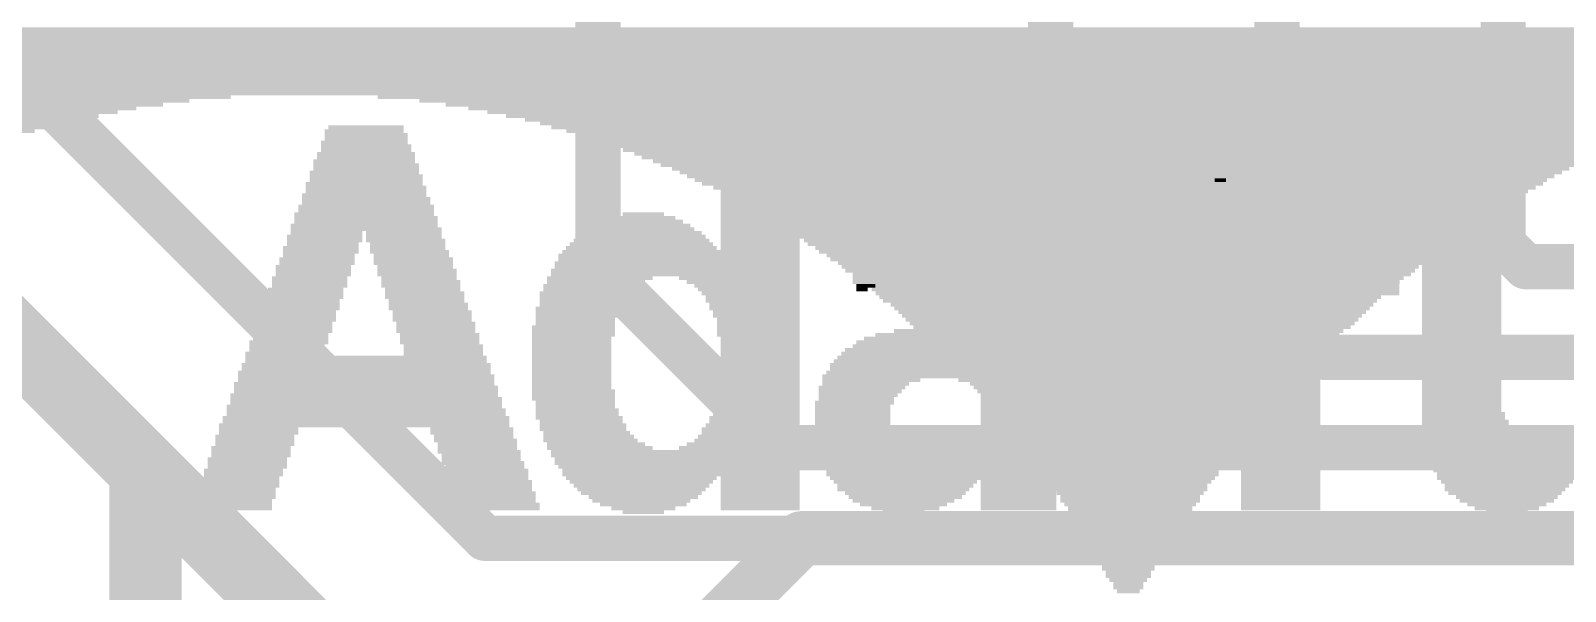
# Model space of a CAD drawing. Extents: x -28.6 to 28.6, y -39.6 to 14.1.
# Drawn here: x -24.14 to -15.53, y -10.71 to -7.57 of the extents above; entities that cross this region are included whole.
import ezdxf

# ---------------------------------------------------------------- set-up
doc = ezdxf.new("R2010")
doc.units = 0
for name, color, linetype in [('1', 12, 'CONTINUOUS'), ('16', 132, 'CONTINUOUS'), ('200', 40, 'CONTINUOUS'), ('201', 6, 'CONTINUOUS')]:
    doc.layers.add(name, color=color, linetype=linetype)

# ---------------------------------------------------------------- blocks, each defined once
blk = doc.blocks.new('RECT')
blk.add_solid([(-0.5, -0.5), (0.5, -0.5), (-0.5, 0.5), (0.5, 0.5)])

msp = doc.modelspace()

# ---------------------------------------------------------------- linework, layer by layer
at = {"layer": '1'}
for points, const_width in [([(-20.955, -6.59), (-20.955, -8.89)], 0.254), ([(-23.495, -10.033), (-26.416, -7.112)], 0.4064), ([(-20.955, -8.89), (-19.939, -9.906)], 0.254), ([(-19.939, -9.906), (-4.445, -9.906)], 0.254), ([(-23.495, -13.97), (-23.495, -10.033)], 0.4064), ([(-19.812, -10.414), (-20.955, -11.557)], 0.3048), ([(-4.953, -10.414), (-19.812, -10.414)], 0.3048)]:
    msp.add_lwpolyline(points, dxfattribs=dict(at, const_width=const_width))
for points, const_width in [([(-20.9101, -8.8451, 1), (-20.9999, -8.9349)], 0.127), ([(-21.0185, -8.89, 1), (-20.8915, -8.89)], 0.127), ([(-19.939, -9.8425, 1), (-19.939, -9.9695)], 0.127), ([(-19.9839, -9.9509, 1), (-19.8941, -9.8611)], 0.127), ([(-23.3934, -10.033, 1), (-23.5966, -10.033)], 0.2032), ([(-23.5668, -10.1048, 1), (-23.4232, -9.9612)], 0.2032), ([(-19.812, -10.3378, 1), (-19.812, -10.4902)], 0.1524), ([(-19.7581, -10.4679, 1), (-19.8659, -10.3601)], 0.1524)]:
    msp.add_lwpolyline(points, format="xyb", dxfattribs=dict(at, const_width=const_width))
at = {"layer": '16'}
for points, const_width in [([(-17.145, -4.68), (-17.145, -9.144)], 0.254), ([(-18.415, -6.59), (-18.415, -9.652)], 0.254), ([(-15.875, -6.59), (-15.875, -8.763)], 0.254), ([(-26.416, -7.112), (-20.955, -12.573)], 0.4064), ([(-24.765, -7.239), (-21.59, -10.414)], 0.254), ([(-15.875, -8.763), (-15.748, -8.89)], 0.254), ([(-15.748, -8.89), (-3.175, -8.89)], 0.254), ([(-17.145, -9.144), (-16.891, -9.398)], 0.254), ([(-16.891, -9.398), (-3.429, -9.398)], 0.254), ([(-18.415, -9.652), (-18.161, -9.906)], 0.254), ([(-18.161, -9.906), (-3.683, -9.906)], 0.254), ([(-21.59, -10.414), (-3.937, -10.414)], 0.254)]:
    msp.add_lwpolyline(points, dxfattribs=dict(at, const_width=const_width))
at = {"layer": '16', "const_width": 0.127}
for points in [[(-15.8301, -8.7181, 1), (-15.9199, -8.8079)], [(-15.9385, -8.763, 1), (-15.8115, -8.763)], [(-15.748, -8.8265, 1), (-15.748, -8.9535)], [(-15.7929, -8.9349, 1), (-15.7031, -8.8451)], [(-17.1001, -9.0991, 1), (-17.1899, -9.1889)], [(-17.2085, -9.144, 1), (-17.0815, -9.144)], [(-16.891, -9.3345, 1), (-16.891, -9.4615)], [(-16.9359, -9.4429, 1), (-16.8461, -9.3531)], [(-18.3701, -9.6071, 1), (-18.4599, -9.6969)], [(-18.4785, -9.652, 1), (-18.3515, -9.652)], [(-18.161, -9.8425, 1), (-18.161, -9.9695)], [(-18.2059, -9.9509, 1), (-18.1161, -9.8611)], [(-21.59, -10.3505, 1), (-21.59, -10.4775)], [(-21.6349, -10.4589, 1), (-21.5451, -10.3691)]]:
    msp.add_lwpolyline(points, format="xyb", dxfattribs=at)

# ---------------------------------------------------------------- block references
at = {"layer": '200', "yscale": 0.0212}
for p, xscale in [((-20.0452, -8.0446), 0.4445), ((-20.0452, -8.0658), 0.4445), ((-20.0452, -8.0869), 0.4445), ((-17.6958, -8.0869), 0.5291), ((-17.6852, -8.0658), 0.4656), ((-17.6852, -8.0446), 0.2963), ((-22.2676, -8.1928), 0.4868), ((-22.2676, -8.1293), 0.4445), ((-22.257, -8.1504), 0.4657), ((-22.257, -8.1716), 0.4657), ((-22.257, -8.1081), 0.4233), ((-20.0452, -8.1081), 0.4445), ((-20.0452, -8.1293), 0.4445), ((-20.0452, -8.1504), 0.4445), ((-20.0452, -8.1716), 0.4445), ((-20.0452, -8.1928), 0.4445), ((-17.7698, -8.1928), 0.6773), ((-17.7593, -8.1716), 0.6561), ((-17.7487, -8.1504), 0.635), ((-17.7381, -8.1293), 0.6138), ((-17.7169, -8.1081), 0.5715), ((-22.257, -8.2563), 0.5503), ((-22.257, -8.2774), 0.5503), ((-22.257, -8.2139), 0.508), ((-22.257, -8.2351), 0.508), ((-20.0452, -8.2139), 0.4445), ((-20.0452, -8.2351), 0.4445), ((-20.0452, -8.2563), 0.4445), ((-20.0452, -8.2774), 0.4445), ((-17.791, -8.2563), 0.7196), ((-17.791, -8.2774), 0.7196), ((-17.7804, -8.2351), 0.6985), ((-17.7698, -8.2139), 0.6773), ((-22.2676, -8.3621), 0.6138), ((-22.2676, -8.2986), 0.5715), ((-22.257, -8.3198), 0.5926), ((-22.257, -8.3409), 0.5926), ((-20.0452, -8.2986), 0.4445), ((-20.0452, -8.3198), 0.4445), ((-20.0452, -8.3409), 0.4445), ((-20.0452, -8.3621), 0.4445), ((-17.8016, -8.3198), 0.7408), ((-17.8016, -8.3409), 0.7408), ((-17.8016, -8.3621), 0.7408), ((-17.791, -8.2986), 0.7196), ((-22.2676, -8.4256), 0.6561), ((-22.257, -8.4467), 0.6773), ((-22.257, -8.3832), 0.635), ((-22.257, -8.4044), 0.635), ((-20.0452, -8.3832), 0.4445), ((-20.0452, -8.4044), 0.4445), ((-20.0452, -8.4256), 0.4445), ((-20.0452, -8.4467), 0.4445), ((-17.9498, -8.4256), 0.4868), ((-17.9286, -8.4044), 0.5291), ((-17.9603, -8.4467), 0.4657), ((-17.8016, -8.3832), 0.7408), ((-17.4629, -8.4044), 0.0635), ((-22.2676, -8.4891), 0.6985), ((-22.257, -8.5102), 0.7196), ((-22.257, -8.5314), 0.7196), ((-22.257, -8.4679), 0.6773), ((-20.0452, -8.4679), 0.4445), ((-20.0452, -8.4891), 0.4445), ((-20.0452, -8.5102), 0.4445), ((-20.0452, -8.5314), 0.4445), ((-17.9603, -8.4679), 0.4657), ((-17.9709, -8.4891), 0.4445), ((-17.9709, -8.5102), 0.4445), ((-17.9709, -8.5314), 0.4445), ((-22.2676, -8.5949), 0.7831), ((-22.257, -8.6161), 0.8043), ((-22.257, -8.5526), 0.762), ((-22.257, -8.5737), 0.762), ((-20.7119, -8.6161), 0.381), ((-20.7013, -8.5949), 0.2328), ((-20.0452, -8.5526), 0.4445), ((-20.0452, -8.5737), 0.4445), ((-20.0452, -8.5949), 0.4445), ((-20.0452, -8.6161), 0.4445), ((-19.0821, -8.6161), 0.5503), ((-19.061, -8.5949), 0.3387), ((-17.9709, -8.5526), 0.4445), ((-17.9709, -8.5737), 0.4445), ((-17.9709, -8.5949), 0.4445), ((-17.9709, -8.6161), 0.4445), ((-17.1243, -8.6161), 0.4445), ((-16.5634, -8.6161), 0.2117), ((-16.5316, -8.5949), 0.1482), ((-16.1083, -8.6161), 0.4445), ((-22.2676, -8.6584), 0.8255), ((-22.257, -8.6796), 0.8466), ((-22.4792, -8.7007), 0.4022), ((-22.257, -8.6372), 0.8043), ((-22.0453, -8.7007), 0.4233), ((-20.7119, -8.7007), 0.6773), ((-20.7225, -8.6796), 0.6138), ((-20.7119, -8.6584), 0.5503), ((-20.7119, -8.6372), 0.4656), ((-20.0452, -8.6372), 0.4445), ((-20.0452, -8.6584), 0.4445), ((-20.0452, -8.6796), 0.4445), ((-20.0452, -8.7007), 0.4445), ((-19.1033, -8.7007), 0.9736), ((-19.1033, -8.6796), 0.889), ((-19.0821, -8.6584), 0.8043), ((-19.0927, -8.6372), 0.6985), ((-17.8968, -8.6372), 0.9313), ((-17.8968, -8.6584), 0.9313), ((-17.8968, -8.6796), 0.9313), ((-17.8968, -8.7007), 0.9313), ((-17.1243, -8.6372), 0.4445), ((-17.1243, -8.6584), 0.4445), ((-17.1243, -8.6796), 0.4445), ((-17.1243, -8.7007), 0.4445), ((-16.6163, -8.7007), 0.3175), ((-16.6057, -8.6796), 0.2963), ((-16.5951, -8.6584), 0.2752), ((-16.574, -8.6372), 0.2328), ((-16.1083, -8.6372), 0.4445), ((-16.1083, -8.6584), 0.4445), ((-16.1083, -8.6796), 0.4445), ((-16.1083, -8.7007), 0.4445), ((-22.511, -8.7854), 0.4233), ((-22.5004, -8.7642), 0.4022), ((-22.4898, -8.7219), 0.4233), ((-22.4898, -8.7431), 0.4233), ((-22.0348, -8.7431), 0.4445), ((-22.0453, -8.7219), 0.4233), ((-22.0242, -8.7642), 0.4233), ((-22.0242, -8.7854), 0.4233), ((-20.7119, -8.7854), 0.8466), ((-20.7119, -8.7642), 0.8043), ((-20.7119, -8.7431), 0.762), ((-20.7119, -8.7219), 0.7196), ((-20.0452, -8.7219), 0.4445), ((-20.0452, -8.7431), 0.4445), ((-20.0452, -8.7642), 0.4445), ((-20.0452, -8.7854), 0.4445), ((-19.1033, -8.7219), 1.016), ((-19.0927, -8.7431), 1.0371), ((-19.061, -8.7642), 1.0583), ((-19.061, -8.7854), 1.0583), ((-17.8968, -8.7219), 0.9313), ((-17.8968, -8.7431), 0.9313), ((-17.8968, -8.7642), 0.9313), ((-17.8968, -8.7854), 0.9313), ((-17.1243, -8.7219), 0.4445), ((-17.1243, -8.7431), 0.4445), ((-17.1243, -8.7642), 0.4445), ((-17.1243, -8.7854), 0.4445), ((-16.6481, -8.7642), 0.381), ((-16.6481, -8.7854), 0.381), ((-16.6375, -8.7431), 0.3598), ((-16.6269, -8.7219), 0.3387), ((-16.1083, -8.7219), 0.4445), ((-16.1083, -8.7431), 0.4445), ((-16.1083, -8.7642), 0.4445), ((-16.1083, -8.7854), 0.4445), ((-22.5322, -8.8489), 0.4233), ((-22.5322, -8.8701), 0.4233), ((-22.5216, -8.8277), 0.4022), ((-22.511, -8.8066), 0.4233), ((-22.0136, -8.8066), 0.4445), ((-22.003, -8.8277), 0.4233), ((-21.9924, -8.8489), 0.4445), ((-21.9924, -8.8701), 0.4445), ((-20.5108, -8.8701), 1.3758), ((-20.5002, -8.8277), 1.3546), ((-20.5002, -8.8489), 1.3546), ((-20.4897, -8.8066), 1.3334), ((-19.0398, -8.8066), 1.0583), ((-19.0292, -8.8277), 1.0795), ((-19.0186, -8.8489), 1.1006), ((-19.008, -8.8701), 1.0795), ((-17.8968, -8.8066), 0.9313), ((-17.8968, -8.8277), 0.9313), ((-17.8968, -8.8489), 0.9313), ((-17.8968, -8.8701), 0.9313), ((-17.1243, -8.8066), 0.4445), ((-17.1243, -8.8277), 0.4445), ((-17.1243, -8.8489), 0.4445), ((-17.1243, -8.8701), 0.4445), ((-16.6692, -8.8489), 0.4233), ((-16.6692, -8.8701), 0.4233), ((-16.6586, -8.8066), 0.4022), ((-16.6586, -8.8277), 0.4022), ((-16.1083, -8.8066), 0.4445), ((-16.1083, -8.8277), 0.4445), ((-16.1083, -8.8489), 0.4445), ((-16.1083, -8.8701), 0.4445), ((-22.5745, -8.9547), 0.4233), ((-22.5533, -8.8912), 0.4233), ((-22.5533, -8.9124), 0.4233), ((-22.5533, -8.9336), 0.4233), ((-21.9713, -8.9124), 0.4445), ((-21.9713, -8.9336), 0.4445), ((-21.9818, -8.8912), 0.4233), ((-21.9607, -8.9547), 0.4233), ((-20.9447, -8.9547), 0.5926), ((-20.5214, -8.9124), 1.3969), ((-20.5214, -8.9336), 1.3969), ((-20.5108, -8.8912), 1.3758), ((-20.1616, -8.9547), 0.6773), ((-18.9975, -8.8912), 1.1006), ((-18.9975, -8.9124), 1.1006), ((-18.9869, -8.9336), 1.0795), ((-19.389, -8.9547), 0.2752), ((-18.7223, -8.9547), 0.5926), ((-17.8968, -8.8912), 0.9313), ((-17.8968, -8.9124), 0.9313), ((-17.8968, -8.9336), 0.9313), ((-17.8968, -8.9547), 0.9313), ((-16.902, -8.8912), 0.889), ((-16.902, -8.9124), 0.889), ((-16.902, -8.9336), 0.889), ((-16.902, -8.9547), 0.889), ((-16.1083, -8.8912), 0.4445), ((-16.1083, -8.9124), 0.4445), ((-16.1083, -8.9336), 0.4445), ((-16.1083, -8.9547), 0.4445), ((-22.5956, -9.0182), 0.4233), ((-22.5956, -9.0394), 0.4233), ((-22.5745, -8.9759), 0.4233), ((-22.5745, -8.9971), 0.4233), ((-21.9501, -8.9759), 0.4445), ((-21.9501, -8.9971), 0.4445), ((-21.9395, -9.0182), 0.4233), ((-21.9289, -9.0394), 0.4445), ((-21.0294, -9.0394), 0.508), ((-20.9976, -8.9971), 0.5292), ((-21.0082, -9.0182), 0.508), ((-20.9659, -8.9759), 0.5503), ((-20.1404, -8.9759), 0.635), ((-20.1193, -8.9971), 0.5926), ((-20.1087, -9.0182), 0.5715), ((-20.0981, -9.0394), 0.5503), ((-19.4314, -8.9759), 0.1905), ((-19.4525, -8.9971), 0.1058), ((-19.4737, -9.0182), 0.0635), ((-18.6906, -8.9759), 0.5291), ((-18.6694, -8.9971), 0.4868), ((-18.6482, -9.0182), 0.4868), ((-18.6376, -9.0394), 0.4656), ((-17.8968, -8.9759), 0.9313), ((-17.9709, -8.9971), 0.4445), ((-17.9709, -9.0182), 0.4445), ((-17.9709, -9.0394), 0.4445), ((-16.902, -8.9759), 0.889), ((-16.902, -8.9971), 0.889), ((-16.902, -9.0182), 0.889), ((-16.902, -9.0394), 0.889), ((-16.1083, -8.9759), 0.4445), ((-16.1083, -8.9971), 0.4445), ((-16.1083, -9.0182), 0.4445), ((-16.1083, -9.0394), 0.4445), ((-22.6168, -9.0817), 0.4233), ((-22.6168, -9.1029), 0.4233), ((-22.6168, -9.1241), 0.4233), ((-22.5956, -9.0606), 0.4233), ((-21.9289, -9.0606), 0.4445), ((-21.9078, -9.1029), 0.4445), ((-21.9078, -9.1241), 0.4445), ((-21.9183, -9.0817), 0.4233), ((-21.0611, -9.1241), 0.4868), ((-21.04, -9.0606), 0.4868), ((-21.04, -9.0817), 0.4868), ((-21.0505, -9.1029), 0.4657), ((-20.0875, -9.0606), 0.5291), ((-20.0875, -9.0817), 0.5291), ((-20.0769, -9.1029), 0.508), ((-20.0769, -9.1241), 0.508), ((-18.6271, -9.0606), 0.4445), ((-18.6271, -9.0817), 0.4445), ((-18.6059, -9.1029), 0.4445), ((-18.6059, -9.1241), 0.4445), ((-17.9709, -9.0606), 0.4445), ((-17.9709, -9.0817), 0.4445), ((-17.9709, -9.1029), 0.4445), ((-17.9709, -9.1241), 0.4445), ((-16.9973, -9.0817), 0.6985), ((-17.0185, -9.1029), 0.6561), ((-16.9655, -9.0606), 0.762), ((-17.0396, -9.1241), 0.6138), ((-16.1083, -9.0606), 0.4445), ((-16.1083, -9.0817), 0.4445), ((-16.1083, -9.1029), 0.4445), ((-16.1083, -9.1241), 0.4445), ((-22.6486, -9.1875), 0.4445), ((-22.6591, -9.2087), 0.4233), ((-22.638, -9.1452), 0.4233), ((-22.638, -9.1664), 0.4233), ((-21.8866, -9.1452), 0.4445), ((-21.8866, -9.1664), 0.4445), ((-21.8866, -9.1875), 0.4445), ((-21.8654, -9.2087), 0.4445), ((-21.0717, -9.1452), 0.4656), ((-21.0717, -9.1664), 0.4656), ((-21.0823, -9.1875), 0.4445), ((-21.0823, -9.2087), 0.4445), ((-20.0663, -9.1452), 0.4868), ((-20.0663, -9.1664), 0.4868), ((-20.0557, -9.1875), 0.4656), ((-20.0557, -9.2087), 0.4656), ((-18.6059, -9.1452), 0.4445), ((-18.5953, -9.1664), 0.4233), ((-18.5953, -9.1875), 0.4233), ((-18.5953, -9.2087), 0.4233), ((-17.9709, -9.1452), 0.4445), ((-17.9709, -9.1664), 0.4445), ((-17.9709, -9.1875), 0.4445), ((-17.9709, -9.2087), 0.4445), ((-17.0608, -9.1664), 0.5715), ((-17.0714, -9.1875), 0.5503), ((-17.082, -9.2087), 0.5291), ((-17.0502, -9.1452), 0.5926), ((-16.1083, -9.1452), 0.4445), ((-16.1083, -9.1664), 0.4445), ((-16.1083, -9.1875), 0.4445), ((-16.1083, -9.2087), 0.4445), ((-22.6697, -9.251), 0.4445), ((-22.6803, -9.2722), 0.4233), ((-22.6803, -9.2934), 0.4233), ((-22.6591, -9.2299), 0.4233), ((-21.8654, -9.2299), 0.4445), ((-21.8654, -9.251), 0.4445), ((-21.8443, -9.2722), 0.4445), ((-21.8443, -9.2934), 0.4445), ((-21.0929, -9.2299), 0.4656), ((-21.0929, -9.251), 0.4656), ((-21.0929, -9.2722), 0.4656), ((-21.1035, -9.2934), 0.4445), ((-20.0557, -9.2299), 0.4656), ((-20.0557, -9.251), 0.4656), ((-20.0557, -9.2722), 0.4656), ((-20.0452, -9.2934), 0.4445), ((-19.1562, -9.2934), 0.6138), ((-19.1562, -9.2722), 0.4868), ((-19.1456, -9.251), 0.2963), ((-18.5953, -9.2299), 0.4233), ((-18.5953, -9.251), 0.4233), ((-18.5953, -9.2722), 0.4233), ((-18.5953, -9.2934), 0.4233), ((-17.9709, -9.2299), 0.4445), ((-17.9709, -9.251), 0.4445), ((-17.9709, -9.2722), 0.4445), ((-17.9709, -9.2934), 0.4445), ((-17.0925, -9.2299), 0.508), ((-17.0925, -9.251), 0.508), ((-17.1031, -9.2722), 0.4868), ((-17.1031, -9.2934), 0.4868), ((-16.1083, -9.2299), 0.4445), ((-16.1083, -9.251), 0.4445), ((-16.1083, -9.2722), 0.4445), ((-16.1083, -9.2934), 0.4445), ((-22.7121, -9.378), 0.4445), ((-22.6909, -9.3145), 0.4445), ((-22.7015, -9.3357), 0.4233), ((-22.7015, -9.3569), 0.4233), ((-21.8443, -9.3145), 0.4445), ((-21.8231, -9.3357), 0.4445), ((-21.8231, -9.3569), 0.4445), ((-21.8231, -9.378), 0.4445), ((-21.1035, -9.3145), 0.4445), ((-21.1035, -9.3357), 0.4445), ((-21.1035, -9.3569), 0.4445), ((-21.1035, -9.378), 0.4445), ((-20.0452, -9.3145), 0.4445), ((-20.0452, -9.3357), 0.4445), ((-20.0452, -9.3569), 0.4445), ((-20.0452, -9.378), 0.4445), ((-18.9869, -9.378), 1.2065), ((-18.9763, -9.3569), 1.1853), ((-18.9551, -9.3357), 1.143), ((-18.9445, -9.3145), 1.1218), ((-17.9709, -9.3145), 0.4445), ((-17.9709, -9.3357), 0.4445), ((-17.9709, -9.3569), 0.4445), ((-17.9709, -9.378), 0.4445), ((-17.1031, -9.3145), 0.4868), ((-17.1137, -9.3357), 0.4656), ((-17.1137, -9.3569), 0.4656), ((-17.1137, -9.378), 0.4656), ((-16.1083, -9.3145), 0.4445), ((-16.1083, -9.3357), 0.4445), ((-16.1083, -9.3569), 0.4445), ((-16.1083, -9.378), 0.4445), ((-22.2676, -9.4839), 1.4181), ((-22.257, -9.4415), 1.3969), ((-22.257, -9.4627), 1.3969), ((-22.257, -9.3992), 1.3546), ((-22.257, -9.4204), 1.3546), ((-21.1035, -9.3992), 0.4445), ((-21.1035, -9.4204), 0.4445), ((-21.1035, -9.4415), 0.4445), ((-21.1035, -9.4627), 0.4445), ((-21.1035, -9.4839), 0.4445), ((-20.0452, -9.3992), 0.4445), ((-20.0452, -9.4204), 0.4445), ((-20.0452, -9.4415), 0.4445), ((-20.0452, -9.4627), 0.4445), ((-20.0452, -9.4839), 0.4445), ((-19.0292, -9.4839), 1.2911), ((-19.0186, -9.4415), 1.2699), ((-19.0186, -9.4627), 1.2699), ((-19.008, -9.4204), 1.2488), ((-18.9975, -9.3992), 1.2276), ((-17.9709, -9.3992), 0.4445), ((-17.9709, -9.4204), 0.4445), ((-17.9709, -9.4415), 0.4445), ((-17.9709, -9.4627), 0.4445), ((-17.9709, -9.4839), 0.4445), ((-17.1243, -9.4204), 0.4445), ((-17.1243, -9.4415), 0.4445), ((-17.1243, -9.4627), 0.4445), ((-17.1243, -9.4839), 0.4445), ((-17.1137, -9.3992), 0.4656), ((-16.1083, -9.3992), 0.4445), ((-16.1083, -9.4204), 0.4445), ((-16.1083, -9.4415), 0.4445), ((-16.1083, -9.4627), 0.4445), ((-16.1083, -9.4839), 0.4445), ((-22.2676, -9.5474), 1.4604), ((-22.257, -9.5685), 1.4816), ((-22.257, -9.505), 1.4393), ((-22.257, -9.5262), 1.4393), ((-21.1035, -9.505), 0.4445), ((-21.1035, -9.5262), 0.4445), ((-21.1035, -9.5474), 0.4445), ((-21.1035, -9.5685), 0.4445), ((-20.0452, -9.505), 0.4445), ((-20.0452, -9.5262), 0.4445), ((-20.0452, -9.5474), 0.4445), ((-20.0452, -9.5685), 0.4445), ((-19.4737, -9.5685), 0.4868), ((-19.0398, -9.505), 1.3123), ((-19.4208, -9.5262), 0.5503), ((-19.4525, -9.5474), 0.4868), ((-18.6588, -9.5262), 0.5503), ((-18.6165, -9.5474), 0.4656), ((-18.5953, -9.5685), 0.4233), ((-17.9709, -9.505), 0.4445), ((-17.9709, -9.5262), 0.4445), ((-17.9709, -9.5474), 0.4445), ((-17.9709, -9.5685), 0.4445), ((-17.1243, -9.505), 0.4445), ((-17.1243, -9.5262), 0.4445), ((-17.1243, -9.5474), 0.4445), ((-17.1243, -9.5685), 0.4445), ((-16.1083, -9.505), 0.4445), ((-16.1083, -9.5262), 0.4445), ((-16.1083, -9.5474), 0.4445), ((-16.1083, -9.5685), 0.4445), ((-22.2676, -9.6109), 1.5028), ((-22.257, -9.632), 1.5239), ((-22.257, -9.6532), 1.5239), ((-22.257, -9.5897), 1.4816), ((-21.0929, -9.5897), 0.4656), ((-21.0929, -9.6109), 0.4656), ((-21.0929, -9.632), 0.4656), ((-21.0823, -9.6532), 0.4445), ((-20.0557, -9.5897), 0.4656), ((-20.0557, -9.6109), 0.4656), ((-20.0557, -9.632), 0.4656), ((-20.0557, -9.6532), 0.4656), ((-19.516, -9.6532), 0.4445), ((-19.4949, -9.6109), 0.4445), ((-19.4843, -9.5897), 0.4656), ((-19.5054, -9.632), 0.4233), ((-18.5953, -9.5897), 0.4233), ((-18.5953, -9.6109), 0.4233), ((-18.5953, -9.632), 0.4233), ((-18.5953, -9.6532), 0.4233), ((-17.9709, -9.5897), 0.4445), ((-17.9709, -9.6109), 0.4445), ((-17.9709, -9.632), 0.4445), ((-17.9709, -9.6532), 0.4445), ((-17.1243, -9.5897), 0.4445), ((-17.1243, -9.6109), 0.4445), ((-17.1243, -9.632), 0.4445), ((-17.1243, -9.6532), 0.4445), ((-16.1083, -9.5897), 0.4445), ((-16.1083, -9.6109), 0.4445), ((-16.1083, -9.632), 0.4445), ((-16.1083, -9.6532), 0.4445), ((-22.257, -9.7379), 1.6086), ((-22.2676, -9.6744), 1.5451), ((-22.257, -9.6955), 1.5663), ((-22.257, -9.7167), 1.5663), ((-21.0823, -9.6744), 0.4445), ((-21.0717, -9.6955), 0.4656), ((-21.0717, -9.7167), 0.4656), ((-21.0611, -9.7379), 0.4868), ((-20.0769, -9.7379), 0.508), ((-20.0663, -9.6955), 0.4868), ((-20.0663, -9.7167), 0.4868), ((-20.0557, -9.6744), 0.4656), ((-19.5266, -9.6744), 0.4233), ((-19.5266, -9.6955), 0.4233), ((-19.5266, -9.7167), 0.4233), ((-19.5266, -9.7379), 0.4233), ((-18.5953, -9.6744), 0.4233), ((-18.5953, -9.6955), 0.4233), ((-18.5953, -9.7167), 0.4233), ((-18.5953, -9.7379), 0.4233), ((-17.9709, -9.6744), 0.4445), ((-17.9709, -9.6955), 0.4445), ((-17.9709, -9.7167), 0.4445), ((-17.9709, -9.7379), 0.4445), ((-17.1243, -9.6744), 0.4445), ((-17.1243, -9.6955), 0.4445), ((-17.1243, -9.7167), 0.4445), ((-17.1243, -9.7379), 0.4445), ((-16.1083, -9.6744), 0.4445), ((-16.1083, -9.6955), 0.4445), ((-16.0977, -9.7167), 0.4656), ((-16.0977, -9.7379), 0.4656), ((-22.2676, -9.7802), 1.6298), ((-22.8602, -9.8014), 0.4445), ((-22.8602, -9.8225), 0.4445), ((-22.257, -9.759), 1.6086), ((-21.6644, -9.8014), 0.4656), ((-21.6644, -9.8225), 0.4656), ((-21.04, -9.7802), 0.4868), ((-21.04, -9.8014), 0.4868), ((-21.0505, -9.759), 0.4657), ((-21.0188, -9.8225), 0.4868), ((-20.0981, -9.8014), 0.5503), ((-20.0981, -9.8225), 0.5503), ((-20.0875, -9.7802), 0.5291), ((-20.0769, -9.759), 0.508), ((-19.5266, -9.759), 0.4233), ((-19.5266, -9.7802), 0.4233), ((-19.5266, -9.8014), 0.4233), ((-19.5266, -9.8225), 0.4233), ((-18.6059, -9.8014), 0.4445), ((-18.6059, -9.8225), 0.4445), ((-18.5953, -9.759), 0.4233), ((-18.5953, -9.7802), 0.4233), ((-17.9709, -9.759), 0.4445), ((-17.9709, -9.7802), 0.4445), ((-17.9709, -9.8014), 0.4445), ((-17.9709, -9.8225), 0.4445), ((-17.1243, -9.759), 0.4445), ((-17.1243, -9.7802), 0.4445), ((-17.1243, -9.8014), 0.4445), ((-17.1243, -9.8225), 0.4445), ((-16.0872, -9.759), 0.4868), ((-16.0872, -9.7802), 0.4868), ((-16.0766, -9.8014), 0.508), ((-16.066, -9.8225), 0.5291), ((-22.9026, -9.9072), 0.4445), ((-22.8814, -9.8437), 0.4445), ((-22.8814, -9.8649), 0.4445), ((-22.8814, -9.886), 0.4445), ((-21.6538, -9.8437), 0.4445), ((-21.6432, -9.8649), 0.4656), ((-21.6326, -9.886), 0.4445), ((-21.6326, -9.9072), 0.4445), ((-21.0082, -9.8437), 0.508), ((-20.9976, -9.8649), 0.5292), ((-20.9659, -9.886), 0.5503), ((-20.9447, -9.9072), 0.5926), ((-20.1616, -9.9072), 0.6773), ((-20.1404, -9.886), 0.635), ((-20.1193, -9.8649), 0.5926), ((-20.1087, -9.8437), 0.5715), ((-19.516, -9.8437), 0.4445), ((-19.516, -9.8649), 0.4445), ((-19.5054, -9.886), 0.4656), ((-19.4843, -9.9072), 0.4656), ((-18.6482, -9.9072), 0.5291), ((-18.6376, -9.886), 0.508), ((-18.6271, -9.8649), 0.4868), ((-18.6165, -9.8437), 0.4656), ((-17.9709, -9.8437), 0.4445), ((-17.9709, -9.8649), 0.4445), ((-17.9709, -9.886), 0.4445), ((-17.9709, -9.9072), 0.4445), ((-17.1243, -9.8437), 0.4445), ((-17.1243, -9.8649), 0.4445), ((-17.1243, -9.886), 0.4445), ((-17.1243, -9.9072), 0.4445), ((-16.0554, -9.8437), 0.5503), ((-16.0237, -9.8649), 0.5715), ((-15.6427, -9.886), 1.3334), ((-15.6427, -9.9072), 1.3334), ((-15.2829, -9.8649), 0.6138), ((-22.9237, -9.9707), 0.4445), ((-22.9237, -9.9919), 0.4445), ((-22.9026, -9.9284), 0.4445), ((-22.9026, -9.9495), 0.4445), ((-21.622, -9.9284), 0.4657), ((-21.6009, -9.9919), 0.4657), ((-21.6114, -9.9495), 0.4445), ((-21.6114, -9.9707), 0.4445), ((-20.5214, -9.9284), 1.3969), ((-20.5214, -9.9495), 1.3969), ((-20.5108, -9.9707), 1.3758), ((-20.5108, -9.9919), 1.3758), ((-19.4737, -9.9284), 0.4868), ((-19.4419, -9.9495), 0.5503), ((-19.0504, -9.9707), 1.3334), ((-19.0398, -9.9919), 1.3123), ((-18.6906, -9.9495), 0.6138), ((-18.6588, -9.9284), 0.5503), ((-17.9709, -9.9284), 0.4445), ((-17.9709, -9.9495), 0.4445), ((-17.9709, -9.9707), 0.4445), ((-17.9709, -9.9919), 0.4445), ((-17.1243, -9.9284), 0.4445), ((-17.1243, -9.9495), 0.4445), ((-17.1243, -9.9707), 0.4445), ((-17.1243, -9.9919), 0.4445), ((-15.6427, -9.9284), 1.3334), ((-15.6427, -9.9495), 1.3334), ((-15.6321, -9.9707), 1.3123), ((-15.6321, -9.9919), 1.3123), ((-22.9449, -10.0342), 0.4445), ((-22.9449, -10.0553), 0.4445), ((-22.9555, -10.0765), 0.4233), ((-22.9237, -10.013), 0.4445), ((-21.5903, -10.013), 0.4445), ((-21.5797, -10.0342), 0.4657), ((-21.5797, -10.0553), 0.4657), ((-21.5691, -10.0765), 0.4445), ((-20.5002, -10.013), 1.3546), ((-20.4897, -10.0342), 1.3334), ((-20.4897, -10.0553), 1.3334), ((-20.7119, -10.0765), 0.8466), ((-20.0452, -10.0765), 0.4445), ((-19.0398, -10.013), 1.3123), ((-19.0292, -10.0342), 1.2911), ((-19.0292, -10.0553), 1.2911), ((-19.0186, -10.0765), 1.2699), ((-17.9709, -10.013), 0.4445), ((-17.9709, -10.0342), 0.4445), ((-17.9709, -10.0553), 0.4445), ((-17.9709, -10.0765), 0.4445), ((-17.1243, -10.013), 0.4445), ((-17.1243, -10.0342), 0.4445), ((-17.1243, -10.0553), 0.4445), ((-17.1243, -10.0765), 0.4445), ((-15.6215, -10.013), 1.2911), ((-15.6215, -10.0342), 1.2911), ((-15.8438, -10.0553), 0.8043), ((-15.8543, -10.0765), 0.7831), ((-22.9872, -10.14), 0.4445), ((-22.9872, -10.1612), 0.4445), ((-22.9661, -10.0977), 0.4445), ((-22.9661, -10.1188), 0.4445), ((-21.5585, -10.0977), 0.4656), ((-21.5585, -10.1188), 0.4656), ((-21.5374, -10.1612), 0.4656), ((-21.5479, -10.14), 0.4445), ((-20.7119, -10.0977), 0.8043), ((-20.7119, -10.1188), 0.762), ((-20.7119, -10.14), 0.7196), ((-20.7119, -10.1612), 0.6773), ((-20.0452, -10.0977), 0.4445), ((-20.0452, -10.1188), 0.4445), ((-20.0452, -10.14), 0.4445), ((-20.0452, -10.1612), 0.4445), ((-19.2303, -10.0977), 0.8043), ((-19.2303, -10.1188), 0.762), ((-19.2409, -10.14), 0.7408), ((-19.2303, -10.1612), 0.6773), ((-18.5953, -10.0977), 0.4233), ((-18.5953, -10.1188), 0.4233), ((-18.5953, -10.14), 0.4233), ((-18.5953, -10.1612), 0.4233), ((-17.9709, -10.0977), 0.4445), ((-17.9709, -10.1188), 0.4445), ((-17.9709, -10.14), 0.4445), ((-17.9709, -10.1612), 0.4445), ((-17.1243, -10.0977), 0.4445), ((-17.1243, -10.1188), 0.4445), ((-17.1243, -10.14), 0.4445), ((-17.1243, -10.1612), 0.4445), ((-15.8543, -10.0977), 0.7408), ((-15.8543, -10.1188), 0.6985), ((-15.8649, -10.14), 0.6773), ((-15.8649, -10.1612), 0.635), ((-23.019, -10.2458), 0.4657), ((-23.0084, -10.2035), 0.4445), ((-23.0084, -10.2247), 0.4445), ((-22.9872, -10.1823), 0.4445), ((-21.5374, -10.1823), 0.4656), ((-21.5268, -10.2035), 0.4445), ((-21.5162, -10.2247), 0.4656), ((-21.5162, -10.2458), 0.4656), ((-20.7013, -10.1823), 0.6138), ((-20.7119, -10.2035), 0.5503), ((-20.7013, -10.2247), 0.4868), ((-20.7013, -10.2458), 0.3598), ((-20.0452, -10.1823), 0.4445), ((-20.0452, -10.2035), 0.4445), ((-20.0452, -10.2247), 0.4445), ((-20.0452, -10.2458), 0.4445), ((-19.2303, -10.1823), 0.635), ((-19.2409, -10.2035), 0.5715), ((-19.2409, -10.2247), 0.4868), ((-19.2303, -10.2458), 0.381), ((-18.5953, -10.1823), 0.4233), ((-18.5953, -10.2035), 0.4233), ((-18.5953, -10.2247), 0.4233), ((-18.5953, -10.2458), 0.4233), ((-17.9709, -10.1823), 0.4445), ((-17.9709, -10.2035), 0.4445), ((-17.9709, -10.2247), 0.4445), ((-17.9709, -10.2458), 0.4445), ((-17.1243, -10.1823), 0.4445), ((-17.1243, -10.2035), 0.4445), ((-17.1243, -10.2247), 0.4445), ((-17.1243, -10.2458), 0.4445), ((-15.8543, -10.1823), 0.5715), ((-15.8543, -10.2035), 0.5291), ((-15.8543, -10.2247), 0.4445), ((-15.8543, -10.2458), 0.3598), ((-20.7013, -10.267), 0.2328), ((-19.2409, -10.267), 0.2328), ((-15.8543, -10.267), 0.2328)]:
    msp.add_blockref('RECT', p, dxfattribs=dict(at, xscale=xscale))
at = {"layer": '201', "yscale": 0.0212, "rotation": 180}
for p, xscale in [((0.0117, -7.5789), 55.5391), ((0.0117, -7.5578), 55.4968), ((0.0117, -7.6001), 55.5391), ((0.0117, -7.6213), 55.5391), ((0.0117, -7.6424), 55.5391), ((-20.4239, -7.6636), 14.6679), ((-20.7414, -7.7271), 14.0753), ((-20.7943, -7.7483), 13.9694), ((-20.5615, -7.6848), 14.3928), ((-20.6567, -7.7059), 14.2023), ((-20.8578, -7.7694), 13.8424), ((-20.9001, -7.7906), 13.7578), ((-20.953, -7.8118), 13.652), ((-20.9954, -7.8329), 13.5673), ((-21.1223, -7.8964), 13.3556), ((-21.1541, -7.9176), 13.2921), ((-21.0377, -7.8541), 13.4826), ((-21.0694, -7.8753), 13.4191), ((-25.4084, -7.9388), 4.7835), ((-25.5989, -7.9811), 4.4025), ((-25.5248, -7.9599), 4.5507), ((-25.673, -8.0023), 4.2543), ((-18.3814, -7.9388), 7.6197), ((-18.2967, -7.9599), 7.3234), ((-18.2544, -7.9811), 7.1117), ((-18.2226, -8.0023), 6.9212), ((-25.8423, -8.0658), 3.958), ((-25.8847, -8.0869), 3.8733), ((-25.7788, -8.0446), 4.0427), ((-25.7259, -8.0234), 4.1485), ((-18.1909, -8.0234), 6.7731), ((-18.1697, -8.0446), 6.6037), ((-18.1486, -8.0658), 6.4344), ((-18.1274, -8.0869), 6.3074), ((-25.927, -8.1081), 3.7887), ((-25.9693, -8.1293), 3.704), ((-18.1168, -8.1081), 6.2016), ((-18.1062, -8.1293), 6.0534), ((-18.0956, -8.1504), 5.9476), ((-18.0745, -8.1716), 5.8206), ((-18.0639, -8.1928), 5.7148), ((-18.0745, -8.2139), 5.6089), ((-18.0639, -8.2351), 5.5031), ((-18.0533, -8.2563), 5.3973), ((-18.0533, -8.2774), 5.3126), ((-18.0427, -8.2986), 5.2068), ((-18.0321, -8.3198), 5.1433), ((-18.0216, -8.3409), 5.0375), ((-18.0216, -8.3621), 4.9528), ((-18.0216, -8.3832), 4.8681), ((-18.0216, -8.4044), 4.7835), ((-18.011, -8.4256), 4.72), ((-18.0004, -8.4467), 4.6142), ((-18.0004, -8.4679), 4.5295), ((-18.011, -8.4891), 4.466), ((-18.0004, -8.5102), 4.4025), ((-18.0004, -8.5314), 4.3178), ((-17.9898, -8.5526), 4.2543), ((-17.9898, -8.5737), 4.1697), ((-17.9792, -8.5949), 4.1062), ((-17.9898, -8.6161), 4.0427), ((-17.9792, -8.6372), 3.9792), ((-17.9792, -8.6584), 3.8945), ((-17.9792, -8.6796), 3.8522), ((-17.9792, -8.7007), 3.7675), ((-17.9792, -8.7219), 3.7252), ((-17.9792, -8.7431), 3.6405), ((-17.9792, -8.7642), 3.5982), ((-17.9686, -8.7854), 3.5347), ((-17.9792, -8.8066), 3.4712), ((-17.9686, -8.8277), 3.4077), ((-17.9686, -8.8489), 3.3654), ((-17.9686, -8.8701), 3.2807), ((-17.9686, -8.8912), 3.2384), ((-17.9686, -8.9124), 3.196), ((-17.9581, -8.9336), 3.1325), ((-17.9686, -8.9547), 3.069), ((-17.9686, -8.9759), 3.0267), ((-17.9686, -8.9971), 2.9844), ((-17.9581, -9.0182), 2.9209), ((-17.9581, -9.0394), 2.8786), ((-17.9686, -9.0606), 2.8151), ((-17.9686, -9.0817), 2.7727), ((-17.9581, -9.1029), 2.7092), ((-17.9581, -9.1241), 2.6669), ((-17.9581, -9.1452), 2.6246), ((-17.9581, -9.1664), 2.5822), ((-17.9581, -9.1875), 2.5399), ((-17.9581, -9.2087), 2.4976), ((-17.9581, -9.2299), 2.4552), ((-17.9686, -9.251), 2.3917), ((-17.9686, -9.2722), 2.3494), ((-17.9581, -9.2934), 2.2859), ((-17.9581, -9.3145), 2.2436), ((-17.9581, -9.3357), 2.2012), ((-17.9581, -9.3569), 2.1589), ((-17.9581, -9.378), 2.1166), ((-17.9581, -9.3992), 2.0742), ((-17.9581, -9.4204), 2.0319), ((-17.9581, -9.4415), 1.9896), ((-17.9581, -9.4627), 1.9473), ((-17.9686, -9.4839), 1.9261), ((-17.9581, -9.505), 1.9049), ((-17.9581, -9.5262), 1.8626), ((-17.9581, -9.5474), 1.8203), ((-17.9581, -9.5685), 1.7779), ((-17.9581, -9.5897), 1.7356), ((-17.9581, -9.6109), 1.6933), ((-17.9581, -9.632), 1.6509), ((-17.9581, -9.6532), 1.6086), ((-17.9581, -9.6744), 1.5663), ((-17.9686, -9.6955), 1.5451), ((-17.9581, -9.7167), 1.5239), ((-17.9581, -9.7379), 1.4816), ((-17.9581, -9.759), 1.4393), ((-17.9581, -9.7802), 1.3969), ((-17.9581, -9.8014), 1.3546), ((-17.9686, -9.8225), 1.3334), ((-17.9581, -9.8437), 1.3123), ((-17.9581, -9.8649), 1.27), ((-17.9581, -9.886), 1.2276), ((-17.9686, -9.9072), 1.2065), ((-17.9686, -9.9284), 1.1641), ((-17.9581, -9.9495), 1.143), ((-17.9581, -9.9707), 1.1006), ((-17.9686, -9.9919), 1.0795), ((-17.9686, -10.013), 1.0371), ((-17.9686, -10.0342), 0.9948), ((-17.9581, -10.0553), 0.9736), ((-17.9686, -10.0765), 0.9525), ((-17.9686, -10.0977), 0.9101), ((-17.9686, -10.1188), 0.8678), ((-17.9686, -10.14), 0.8678), ((-17.9686, -10.1612), 0.8255), ((-17.9686, -10.1823), 0.7831), ((-17.9686, -10.2035), 0.7831), ((-17.9686, -10.2247), 0.7408), ((-17.9686, -10.2458), 0.6985), ((-17.9686, -10.267), 0.6985), ((-17.9686, -10.2882), 0.6561), ((-17.9686, -10.3093), 0.6138), ((-17.9792, -10.3305), 0.5926), ((-17.9686, -10.3517), 0.5715), ((-17.9792, -10.3728), 0.5503), ((-17.9792, -10.394), 0.508), ((-17.9686, -10.4152), 0.4868), ((-17.9792, -10.4363), 0.4656), ((-17.9686, -10.4575), 0.4445), ((-17.9792, -10.4787), 0.4233), ((-17.9792, -10.4998), 0.381), ((-17.9792, -10.5422), 0.3387), ((-17.9686, -10.521), 0.3598), ((-17.9792, -10.5633), 0.2963), ((-17.9792, -10.5845), 0.2963), ((-17.9792, -10.6057), 0.254), ((-17.9792, -10.6268), 0.254), ((-17.9792, -10.648), 0.2117), ((-17.9792, -10.6692), 0.1693), ((-17.9792, -10.6903), 0.1693), ((-17.9792, -10.7115), 0.127)]:
    msp.add_blockref('RECT', p, dxfattribs=dict(at, xscale=xscale))

doc.saveas('drawing.dxf')
